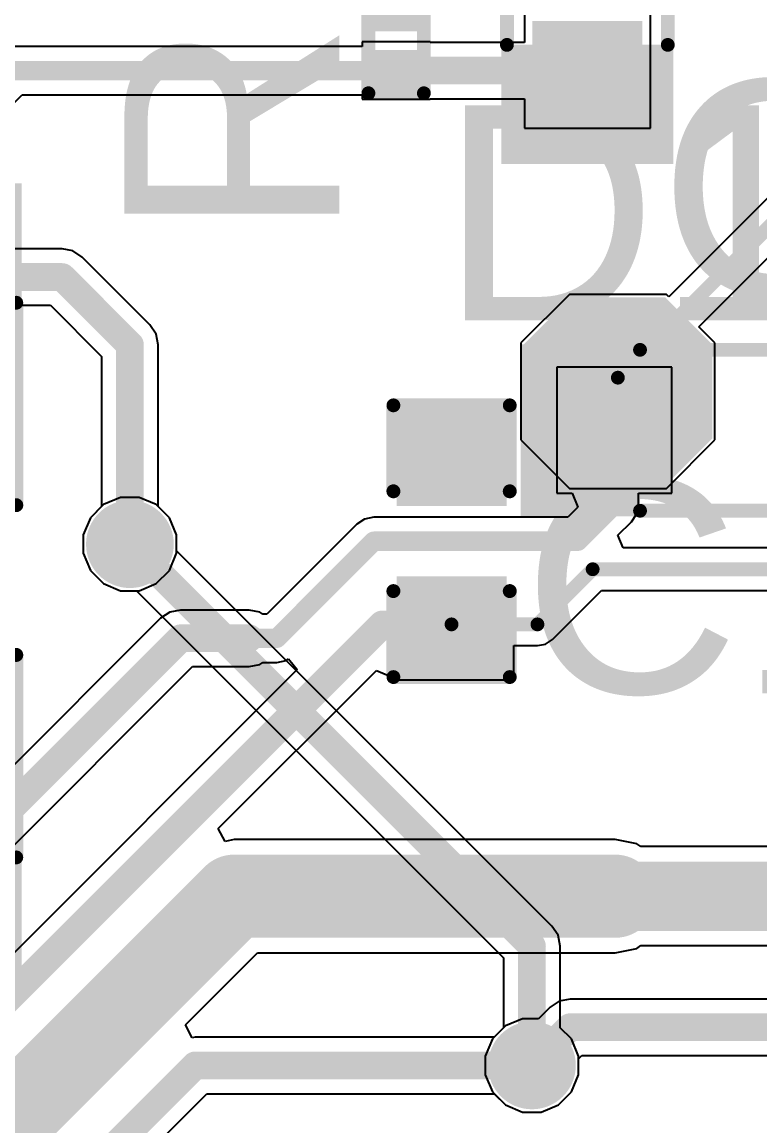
# Model space of a CAD drawing. Header units: millimetres. Extents: x -23 to 83, y -38 to 11.
# Drawn here: x 58.14 to 64.9, y -27.85 to -17.74 of the extents above; entities that cross this region are included whole.
import ezdxf

# ---------------------------------------------------------------- set-up
doc = ezdxf.new("R2010")
doc.units = ezdxf.units.MM
for name, color, linetype in [('BottomLayer', 5, 'Continuous'), ('BottomPaste', 16, 'Continuous'), ('BottomSolder', 6, 'Continuous'), ('TopLayer', 1, 'Continuous'), ('TopOverlay', 2, 'Continuous'), ('TopPaste', 8, 'Continuous'), ('TopSolder', 216, 'Continuous'), ('ViaHoleLayer', 16, 'Continuous')]:
    doc.layers.add(name, color=color, linetype=linetype)
doc.styles.add('Arial', font='', dxfattribs={"height": 0.2})
doc.styles.get('Arial').set_extended_font_data('Arial')

# ---------------------------------------------------------------- blocks, each defined once
blk = doc.blocks.new('C___0603_29')
at = {"layer": 'TopLayer'}
for points in [[(-0.381, 0.445), (-0.381, -0.445), (-1.143, -0.445), (-1.143, 0.445)], [(1.143, 0.445), (1.143, -0.445), (0.381, -0.445), (0.381, 0.445)]]:
    blk.add_hatch(color=1, dxfattribs=at).paths.add_polyline_path(points)
at = {"layer": 'TopPaste'}
for points in [[(-0.381, 0.445), (-0.381, -0.445), (-1.143, -0.445), (-1.143, 0.445)], [(1.143, 0.445), (1.143, -0.445), (0.381, -0.445), (0.381, 0.445)]]:
    blk.add_hatch(color=8, dxfattribs=at).paths.add_polyline_path(points)
at = {"layer": 'TopSolder'}
for points in [[(-0.321, 0.504), (-0.321, -0.504), (-1.203, -0.504), (-1.203, 0.504)], [(1.203, 0.504), (1.203, -0.504), (0.321, -0.504), (0.321, 0.504)]]:
    blk.add_hatch(color=216, dxfattribs=at).paths.add_polyline_path(points)
at = {"layer": 'TopOverlay', "const_width": 0.127}
for points in [[(-1.245, -0.533), (-1.245, 0.533)], [(-0.457, 0.533), (-1.245, 0.533)], [(1.245, 0.533), (0.457, 0.533)], [(1.245, -0.533), (1.245, 0.533)], [(-0.457, -0.533), (-1.245, -0.533)], [(1.245, -0.533), (0.457, -0.533)]]:
    blk.add_lwpolyline(points, dxfattribs=at)
at = {"layer": 'TopOverlay', "const_width": 0.0635}
for points in [[(-1.276, 0.533, 1), (-1.213, 0.533, 1)], [(-1.276, 0.533, 1), (-1.213, 0.533, 1)], [(-0.489, 0.533, 1), (-0.425, 0.533, 1)], [(0.425, 0.533, 1), (0.489, 0.533, 1)], [(1.213, 0.533, 1), (1.276, 0.533, 1)], [(1.213, 0.533, 1), (1.276, 0.533, 1)], [(-1.276, -0.533, 1), (-1.213, -0.533, 1)], [(-1.276, -0.533, 1), (-1.213, -0.533, 1)], [(-0.489, -0.533, 1), (-0.425, -0.533, 1)], [(0.425, -0.533, 1), (0.489, -0.533, 1)], [(1.213, -0.533, 1), (1.276, -0.533, 1)], [(1.213, -0.533, 1), (1.276, -0.533, 1)]]:
    blk.add_lwpolyline(points, format="xyb", close=True, dxfattribs=at)
blk = doc.blocks.new('SOD_323_50')
at = {"layer": 'TopLayer'}
for points in [[(-0.75, -0.45), (-1.55, -0.45), (-1.55, 0.45), (-0.75, 0.45)], [(1.55, -0.45), (0.75, -0.45), (0.75, 0.45), (1.55, 0.45)]]:
    blk.add_hatch(color=1, dxfattribs=at).paths.add_polyline_path(points)
at = {"layer": 'TopOverlay'}
for points in [[(-2.007, 0.483), (-0.914, 0.483), (-0.914, 0.787), (-2.007, 0.787)], [(-2.007, -0.508), (-1.575, -0.508), (-1.575, 0.508), (-2.007, 0.508)], [(-2.007, -0.787), (-0.914, -0.787), (-0.914, -0.483), (-2.007, -0.483)]]:
    blk.add_hatch(color=2, dxfattribs=at).paths.add_polyline_path(points)
at = {"layer": 'TopPaste'}
for points in [[(-0.75, -0.45), (-1.55, -0.45), (-1.55, 0.45), (-0.75, 0.45)], [(1.55, -0.45), (0.75, -0.45), (0.75, 0.45), (1.55, 0.45)]]:
    blk.add_hatch(color=8, dxfattribs=at).paths.add_polyline_path(points)
at = {"layer": 'TopSolder'}
for points in [[(-0.695, -0.505), (-1.605, -0.505), (-1.605, 0.505), (-0.695, 0.505)], [(1.605, -0.505), (0.695, -0.505), (0.695, 0.505), (1.605, 0.505)]]:
    blk.add_hatch(color=216, dxfattribs=at).paths.add_polyline_path(points)
at = {"layer": 'TopOverlay', "const_width": 0.127}
for points in [[(-0.914, 0.737), (0.94, 0.737)], [(0.94, 0.737), (0.94, 0.559)], [(0.94, -0.559), (0.94, -0.737)], [(-0.914, -0.737), (0.94, -0.737)]]:
    blk.add_lwpolyline(points, dxfattribs=at)
at = {"layer": 'TopOverlay', "const_width": 0.0635}
for points in [[(-0.946, 0.737, 1), (-0.883, 0.737, 1)], [(0.908, 0.737, 1), (0.972, 0.737, 1)], [(0.908, 0.737, 1), (0.972, 0.737, 1)], [(0.908, 0.559, 1), (0.972, 0.559, 1)], [(0.908, -0.559, 1), (0.972, -0.559, 1)], [(-0.946, -0.737, 1), (-0.883, -0.737, 1)], [(0.908, -0.737, 1), (0.972, -0.737, 1)], [(0.908, -0.737, 1), (0.972, -0.737, 1)]]:
    blk.add_lwpolyline(points, format="xyb", close=True, dxfattribs=at)
blk = doc.blocks.new('SOD_323_53')
at = {"layer": 'TopLayer'}
for points in [[(-0.75, -0.45), (-1.55, -0.45), (-1.55, 0.45), (-0.75, 0.45)], [(1.55, -0.45), (0.75, -0.45), (0.75, 0.45), (1.55, 0.45)]]:
    blk.add_hatch(color=1, dxfattribs=at).paths.add_polyline_path(points)
at = {"layer": 'TopOverlay'}
for points in [[(-2.007, 0.483), (-0.914, 0.483), (-0.914, 0.787), (-2.007, 0.787)], [(-2.007, -0.508), (-1.575, -0.508), (-1.575, 0.508), (-2.007, 0.508)], [(-2.007, -0.787), (-0.914, -0.787), (-0.914, -0.483), (-2.007, -0.483)]]:
    blk.add_hatch(color=2, dxfattribs=at).paths.add_polyline_path(points)
at = {"layer": 'TopPaste'}
for points in [[(-0.75, -0.45), (-1.55, -0.45), (-1.55, 0.45), (-0.75, 0.45)], [(1.55, -0.45), (0.75, -0.45), (0.75, 0.45), (1.55, 0.45)]]:
    blk.add_hatch(color=8, dxfattribs=at).paths.add_polyline_path(points)
at = {"layer": 'TopSolder'}
for points in [[(-0.695, -0.505), (-1.605, -0.505), (-1.605, 0.505), (-0.695, 0.505)], [(1.605, -0.505), (0.695, -0.505), (0.695, 0.505), (1.605, 0.505)]]:
    blk.add_hatch(color=216, dxfattribs=at).paths.add_polyline_path(points)
at = {"layer": 'TopOverlay', "const_width": 0.127}
for points in [[(-0.914, 0.737), (0.94, 0.737)], [(0.94, 0.737), (0.94, 0.559)], [(0.94, -0.559), (0.94, -0.737)], [(-0.914, -0.737), (0.94, -0.737)]]:
    blk.add_lwpolyline(points, dxfattribs=at)
at = {"layer": 'TopOverlay', "const_width": 0.0635}
for points in [[(-0.946, 0.737, 1), (-0.883, 0.737, 1)], [(0.908, 0.737, 1), (0.972, 0.737, 1)], [(0.908, 0.737, 1), (0.972, 0.737, 1)], [(0.908, 0.559, 1), (0.972, 0.559, 1)], [(0.908, -0.559, 1), (0.972, -0.559, 1)], [(-0.946, -0.737, 1), (-0.883, -0.737, 1)], [(0.908, -0.737, 1), (0.972, -0.737, 1)], [(0.908, -0.737, 1), (0.972, -0.737, 1)]]:
    blk.add_lwpolyline(points, format="xyb", close=True, dxfattribs=at)
blk = doc.blocks.new('SOD_323_54')
at = {"layer": 'TopLayer'}
for points in [[(-0.75, -0.45), (-1.55, -0.45), (-1.55, 0.45), (-0.75, 0.45)], [(1.55, -0.45), (0.75, -0.45), (0.75, 0.45), (1.55, 0.45)]]:
    blk.add_hatch(color=1, dxfattribs=at).paths.add_polyline_path(points)
at = {"layer": 'TopOverlay'}
for points in [[(-2.007, 0.483), (-0.914, 0.483), (-0.914, 0.787), (-2.007, 0.787)], [(-2.007, -0.508), (-1.575, -0.508), (-1.575, 0.508), (-2.007, 0.508)], [(-2.007, -0.787), (-0.914, -0.787), (-0.914, -0.483), (-2.007, -0.483)]]:
    blk.add_hatch(color=2, dxfattribs=at).paths.add_polyline_path(points)
at = {"layer": 'TopPaste'}
for points in [[(-0.75, -0.45), (-1.55, -0.45), (-1.55, 0.45), (-0.75, 0.45)], [(1.55, -0.45), (0.75, -0.45), (0.75, 0.45), (1.55, 0.45)]]:
    blk.add_hatch(color=8, dxfattribs=at).paths.add_polyline_path(points)
at = {"layer": 'TopSolder'}
for points in [[(-0.695, -0.505), (-1.605, -0.505), (-1.605, 0.505), (-0.695, 0.505)], [(1.605, -0.505), (0.695, -0.505), (0.695, 0.505), (1.605, 0.505)]]:
    blk.add_hatch(color=216, dxfattribs=at).paths.add_polyline_path(points)
at = {"layer": 'TopOverlay', "const_width": 0.127}
for points in [[(0.94, 0.737), (-0.914, 0.737)], [(0.94, 0.559), (0.94, 0.737)], [(0.94, -0.737), (0.94, -0.559)], [(0.94, -0.737), (-0.914, -0.737)]]:
    blk.add_lwpolyline(points, dxfattribs=at)
at = {"layer": 'TopOverlay', "const_width": 0.0635}
for points in [[(-0.946, 0.737, 1), (-0.883, 0.737, 1)], [(0.908, 0.737, 1), (0.972, 0.737, 1)], [(0.908, 0.737, 1), (0.972, 0.737, 1)], [(0.908, 0.559, 1), (0.972, 0.559, 1)], [(0.908, -0.559, 1), (0.972, -0.559, 1)], [(-0.946, -0.737, 1), (-0.883, -0.737, 1)], [(0.908, -0.737, 1), (0.972, -0.737, 1)], [(0.908, -0.737, 1), (0.972, -0.737, 1)]]:
    blk.add_lwpolyline(points, format="xyb", close=True, dxfattribs=at)
blk = doc.blocks.new('SOD_323_55')
at = {"layer": 'TopLayer'}
for points in [[(-0.75, -0.45), (-1.55, -0.45), (-1.55, 0.45), (-0.75, 0.45)], [(1.55, -0.45), (0.75, -0.45), (0.75, 0.45), (1.55, 0.45)]]:
    blk.add_hatch(color=1, dxfattribs=at).paths.add_polyline_path(points)
at = {"layer": 'TopOverlay'}
for points in [[(-2.007, 0.483), (-0.914, 0.483), (-0.914, 0.787), (-2.007, 0.787)], [(-2.007, -0.508), (-1.575, -0.508), (-1.575, 0.508), (-2.007, 0.508)], [(-2.007, -0.787), (-0.914, -0.787), (-0.914, -0.483), (-2.007, -0.483)]]:
    blk.add_hatch(color=2, dxfattribs=at).paths.add_polyline_path(points)
at = {"layer": 'TopPaste'}
for points in [[(-0.75, -0.45), (-1.55, -0.45), (-1.55, 0.45), (-0.75, 0.45)], [(1.55, -0.45), (0.75, -0.45), (0.75, 0.45), (1.55, 0.45)]]:
    blk.add_hatch(color=8, dxfattribs=at).paths.add_polyline_path(points)
at = {"layer": 'TopSolder'}
for points in [[(-0.695, -0.505), (-1.605, -0.505), (-1.605, 0.505), (-0.695, 0.505)], [(1.605, -0.505), (0.695, -0.505), (0.695, 0.505), (1.605, 0.505)]]:
    blk.add_hatch(color=216, dxfattribs=at).paths.add_polyline_path(points)
at = {"layer": 'TopOverlay', "const_width": 0.127}
for points in [[(-0.914, 0.737), (0.94, 0.737)], [(0.94, 0.559), (0.94, 0.737)], [(0.94, -0.737), (0.94, -0.559)], [(-0.914, -0.737), (0.94, -0.737)]]:
    blk.add_lwpolyline(points, dxfattribs=at)
at = {"layer": 'TopOverlay', "const_width": 0.0635}
for points in [[(-0.946, 0.737, 1), (-0.883, 0.737, 1)], [(0.908, 0.737, 1), (0.972, 0.737, 1)], [(0.908, 0.737, 1), (0.972, 0.737, 1)], [(0.908, 0.559, 1), (0.972, 0.559, 1)], [(0.908, -0.559, 1), (0.972, -0.559, 1)], [(-0.946, -0.737, 1), (-0.883, -0.737, 1)], [(0.908, -0.737, 1), (0.972, -0.737, 1)], [(0.908, -0.737, 1), (0.972, -0.737, 1)]]:
    blk.add_lwpolyline(points, format="xyb", close=True, dxfattribs=at)
blk = doc.blocks.new('R___0201_103')
at = {"layer": 'TopLayer'}
for points in [[(-0.41, 0.185), (-0.14, 0.185), (-0.14, -0.185), (-0.41, -0.185)], [(0.14, 0.185), (0.41, 0.185), (0.41, -0.185), (0.14, -0.185)]]:
    blk.add_hatch(color=1, dxfattribs=at).paths.add_polyline_path(points)
at = {"layer": 'TopPaste'}
for points in [[(-0.41, 0.185), (-0.14, 0.185), (-0.14, -0.185), (-0.41, -0.185)], [(0.14, 0.185), (0.41, 0.185), (0.41, -0.185), (0.14, -0.185)]]:
    blk.add_hatch(color=8, dxfattribs=at).paths.add_polyline_path(points)
at = {"layer": 'TopSolder'}
for points in [[(-0.465, 0.24), (-0.085, 0.24), (-0.085, -0.24), (-0.465, -0.24)], [(0.085, 0.24), (0.465, 0.24), (0.465, -0.24), (0.085, -0.24)]]:
    blk.add_hatch(color=216, dxfattribs=at).paths.add_polyline_path(points)
at = {"layer": 'TopOverlay', "const_width": 0.127}
for points in [[(-0.483, -0.254), (-0.483, 0.254)], [(0.483, 0.254), (-0.483, 0.254)], [(0.483, -0.254), (0.483, 0.254)], [(0.483, -0.254), (-0.483, -0.254)]]:
    blk.add_lwpolyline(points, dxfattribs=at)
at = {"layer": 'TopOverlay', "const_width": 0.0635}
for points in [[(-0.514, 0.254, 1), (-0.451, 0.254, 1)], [(-0.514, 0.254, 1), (-0.451, 0.254, 1)], [(0.451, 0.254, 1), (0.514, 0.254, 1)], [(0.451, 0.254, 1), (0.514, 0.254, 1)], [(-0.514, -0.254, 1), (-0.451, -0.254, 1)], [(-0.514, -0.254, 1), (-0.451, -0.254, 1)], [(0.451, -0.254, 1), (0.514, -0.254, 1)], [(0.451, -0.254, 1), (0.514, -0.254, 1)]]:
    blk.add_lwpolyline(points, format="xyb", close=True, dxfattribs=at)
blk = doc.blocks.new('T__________B_130')
at = {"layer": 'BottomLayer'}
blk.add_hatch(color=5, dxfattribs=at).paths.add_polyline_path([(0.381, 0.762), (-0.381, 0.762), (-0.762, 0.381), (-0.762, -0.381), (-0.381, -0.762), (0.381, -0.762), (0.762, -0.381), (0.762, 0.381)])
at = {"layer": 'BottomPaste'}
blk.add_hatch(color=16, dxfattribs=at).paths.add_polyline_path([(0.381, 0.762), (-0.381, 0.762), (-0.762, 0.381), (-0.762, -0.381), (-0.381, -0.762), (0.381, -0.762), (0.762, -0.381), (0.762, 0.381)])
at = {"layer": 'BottomSolder'}
blk.add_hatch(color=6, dxfattribs=at).paths.add_polyline_path([(0.4318, 0.8636), (-0.4318, 0.8636), (-0.8636, 0.4318), (-0.8636, -0.4318), (-0.4318, -0.8636), (0.4318, -0.8636), (0.8636, -0.4318), (0.8636, 0.4318)])

msp = doc.modelspace()

# ---------------------------------------------------------------- hatches: boundary and pattern name
at = {"layer": 'BottomLayer'}
h = msp.add_hatch(color=5, dxfattribs=at)
edge = h.paths.add_edge_path()
edge.add_arc((59.126, -22.521), 0.3, 0, 360)
h = msp.add_hatch(color=5, dxfattribs=at)
edge = h.paths.add_edge_path()
edge.add_arc((62.809, -27.296), 0.3, 0, 360)
at = {"layer": 'BottomSolder'}
h = msp.add_hatch(color=6, dxfattribs=at)
edge = h.paths.add_edge_path()
edge.add_arc((59.126, -22.521), 0.402, 0, 360)
h = msp.add_hatch(color=6, dxfattribs=at)
edge = h.paths.add_edge_path()
edge.add_arc((62.809, -27.296), 0.402, 0, 360)
at = {"layer": 'TopLayer'}
h = msp.add_hatch(color=1, dxfattribs=at)
edge = h.paths.add_edge_path()
edge.add_arc((59.126, -22.521), 0.3, 0, 360)
h = msp.add_hatch(color=1, dxfattribs=at)
edge = h.paths.add_edge_path()
edge.add_arc((62.809, -27.296), 0.3, 0, 360)
at = {"layer": 'TopSolder'}
h = msp.add_hatch(color=216, dxfattribs=at)
edge = h.paths.add_edge_path()
edge.add_arc((59.126, -22.521), 0.402, 0, 360)
h = msp.add_hatch(color=216, dxfattribs=at)
edge = h.paths.add_edge_path()
edge.add_arc((62.809, -27.296), 0.402, 0, 360)
at = {"layer": 'ViaHoleLayer'}
h = msp.add_hatch(color=16, dxfattribs=at)
edge = h.paths.add_edge_path()
edge.add_arc((59.126, -22.521), 0.15, 0, 360)
h = msp.add_hatch(color=16, dxfattribs=at)
edge = h.paths.add_edge_path()
edge.add_arc((62.809, -27.296), 0.15, 0, 360)

# ---------------------------------------------------------------- linework, layer by layer
at = {"layer": 'BottomLayer'}
for p, q in [((65.764, -18.553), (64.062, -20.255)), ((64.337, -20.53), (66.096, -18.771)), ((63.152, -20.234), (62.708, -20.678)), ((64.041, -20.234), (63.152, -20.234)), ((64.062, -20.255), (64.041, -20.234)), ((64.486, -20.678), (64.337, -20.53)), ((62.708, -20.678), (62.708, -21.567)), ((64.486, -21.567), (64.486, -20.678)), ((62.708, -21.567), (63.152, -22.012)), ((64.041, -22.012), (64.486, -21.567)), ((63.152, -22.012), (64.041, -22.012)), ((59.041, -22.094), (58.884, -22.159)), ((59.211, -22.094), (59.041, -22.094)), ((59.368, -22.159), (59.211, -22.094)), ((58.884, -22.159), (58.764, -22.279)), ((59.488, -22.279), (59.368, -22.159)), ((58.764, -22.279), (58.699, -22.436)), ((59.553, -22.436), (59.488, -22.279)), ((58.699, -22.436), (58.699, -22.605)), ((59.553, -22.581), (59.553, -22.436)), ((58.699, -22.605), (58.764, -22.762)), ((62.992, -26.02), (59.553, -22.581)), ((58.764, -22.762), (58.884, -22.883)), ((58.884, -22.883), (59.041, -22.948)), ((59.041, -22.948), (59.187, -22.948)), ((59.187, -22.948), (62.55, -26.311)), ((63.048, -26.104), (62.992, -26.02)), ((63.068, -26.204), (63.048, -26.104)), ((63.068, -26.951), (63.068, -26.204)), ((62.55, -26.311), (62.55, -26.951)), ((62.55, -26.951), (62.447, -27.054)), ((63.171, -27.054), (63.068, -26.951)), ((62.447, -27.054), (62.382, -27.211)), ((63.236, -27.211), (63.171, -27.054)), ((62.382, -27.211), (62.382, -27.381)), ((63.236, -27.381), (63.236, -27.211)), ((62.382, -27.381), (62.447, -27.538)), ((63.171, -27.538), (63.236, -27.381)), ((62.447, -27.538), (62.567, -27.658)), ((63.051, -27.658), (63.171, -27.538)), ((62.567, -27.658), (62.724, -27.723)), ((62.894, -27.723), (63.051, -27.658)), ((62.724, -27.723), (62.894, -27.723))]:
    msp.add_line(p, q, dxfattribs=at)
for points, const_width in [([(63.597, -20.996), (65.959, -18.634)], 0.127), ([(59.126, -22.521), (62.809, -26.204)], 0.254), ([(62.809, -27.296), (62.809, -26.204)], 0.254)]:
    msp.add_lwpolyline(points, dxfattribs=dict(at, const_width=const_width))
for points, const_width in [([(63.565, -20.996, 1), (63.628, -20.996, 1)], 0.0635), ([(59.063, -22.521, 1), (59.19, -22.521, 1)], 0.127), ([(62.746, -26.204, 1), (62.873, -26.204, 1)], 0.127), ([(62.746, -26.204, 1), (62.873, -26.204, 1)], 0.127), ([(62.746, -27.296, 1), (62.873, -27.296, 1)], 0.127)]:
    msp.add_lwpolyline(points, format="xyb", close=True, dxfattribs=dict(at, const_width=const_width))
at = {"layer": 'TopLayer'}
for p, q in [((62.74, -17.656), (62.74, -17.925)), ((63.894, -18.71), (63.894, -17.656)), ((61.253, -17.963), (58.048, -17.963)), ((61.877, -17.921), (61.253, -17.921)), ((61.253, -17.921), (61.253, -17.963)), ((61.877, -17.925), (61.877, -17.921)), ((62.74, -17.925), (61.877, -17.925)), ((57.113, -19.43), (58.139, -18.404)), ((58.139, -18.404), (61.253, -18.404)), ((61.253, -18.404), (61.253, -18.445)), ((61.253, -18.445), (61.877, -18.445)), ((61.877, -18.445), (61.877, -18.442)), ((61.877, -18.442), (62.74, -18.442)), ((62.74, -18.442), (62.74, -18.71)), ((62.74, -18.71), (63.894, -18.71)), ((58.505, -19.816), (57.925, -19.816)), ((58.604, -19.835), (58.505, -19.816)), ((58.688, -19.891), (58.604, -19.835)), ((59.309, -20.513), (58.688, -19.891)), ((57.925, -20.333), (58.397, -20.333)), ((58.397, -20.333), (58.867, -20.803)), ((59.365, -20.597), (59.309, -20.513)), ((59.385, -20.696), (59.365, -20.597)), ((59.385, -22.176), (59.385, -20.696)), ((58.867, -20.803), (58.867, -22.176)), ((64.091, -20.901), (63.037, -20.901)), ((63.037, -20.901), (63.037, -22.055)), ((64.091, -22.055), (64.091, -20.901)), ((63.037, -22.055), (63.179, -22.055)), ((63.179, -22.055), (63.231, -22.182)), ((63.784, -22.161), (63.784, -22.055)), ((63.784, -22.055), (64.091, -22.055)), ((58.867, -22.176), (58.764, -22.279)), ((59.488, -22.279), (59.385, -22.176)), ((63.231, -22.182), (63.139, -22.274)), ((63.72, -22.317), (63.767, -22.245)), ((63.767, -22.245), (63.784, -22.161)), ((58.764, -22.279), (58.699, -22.436)), ((59.553, -22.436), (59.488, -22.279)), ((61.205, -22.339), (60.38, -23.163)), ((61.276, -22.291), (61.205, -22.339)), ((61.361, -22.274), (61.276, -22.291)), ((63.139, -22.274), (61.361, -22.274)), ((63.597, -22.439), (63.72, -22.317)), ((58.699, -22.436), (58.699, -22.605)), ((59.553, -22.605), (59.553, -22.436)), ((63.646, -22.556), (63.597, -22.439)), ((58.699, -22.605), (58.764, -22.762)), ((59.488, -22.762), (59.553, -22.605)), ((65.729, -22.556), (63.646, -22.556)), ((58.764, -22.762), (58.884, -22.883)), ((59.368, -22.883), (59.488, -22.762)), ((58.884, -22.883), (59.041, -22.948)), ((59.041, -22.948), (59.211, -22.948)), ((59.211, -22.948), (59.368, -22.883)), ((62.997, -23.394), (63.446, -22.945)), ((63.446, -22.945), (65.729, -22.945)), ((59.491, -23.144), (59.407, -23.2)), ((59.59, -23.125), (59.491, -23.144)), ((60.218, -23.125), (59.59, -23.125)), ((60.317, -23.144), (60.218, -23.125)), ((60.345, -23.163), (60.317, -23.144)), ((59.407, -23.2), (57.509, -25.099)), ((60.38, -23.163), (60.345, -23.163)), ((62.644, -23.764), (62.644, -23.451)), ((62.644, -23.451), (62.86, -23.451)), ((62.86, -23.451), (62.934, -23.436)), ((62.934, -23.436), (62.997, -23.394)), ((57.925, -25.415), (59.698, -23.642)), ((59.698, -23.642), (60.218, -23.642)), ((60.218, -23.642), (60.317, -23.623)), ((60.317, -23.623), (60.345, -23.604)), ((60.345, -23.604), (60.472, -23.604)), ((60.472, -23.604), (60.556, -23.587)), ((60.556, -23.587), (60.578, -23.572)), ((60.578, -23.572), (60.659, -23.67)), ((60.659, -23.67), (57.853, -26.477)), ((59.935, -25.127), (61.384, -23.679)), ((61.384, -23.679), (61.501, -23.727)), ((61.501, -23.727), (61.501, -23.764)), ((61.501, -23.764), (62.644, -23.764)), ((59.998, -25.244), (59.935, -25.127)), ((60.081, -25.228), (59.998, -25.244)), ((63.571, -25.228), (60.081, -25.228)), ((63.769, -25.267), (63.571, -25.228)), ((63.807, -25.292), (63.769, -25.267)), ((65.261, -25.292), (63.807, -25.292)), ((59.634, -26.925), (60.295, -26.264)), ((60.295, -26.264), (63.571, -26.264)), ((63.571, -26.264), (63.769, -26.224)), ((63.769, -26.224), (63.807, -26.199)), ((63.807, -26.199), (66.906, -26.199)), ((63.158, -26.688), (63.059, -26.707)), ((65.28, -26.688), (63.158, -26.688)), ((62.975, -26.763), (62.87, -26.869)), ((63.059, -26.707), (62.975, -26.763)), ((62.724, -26.869), (62.567, -26.934)), ((62.87, -26.869), (62.724, -26.869)), ((59.696, -27.042), (59.634, -26.925)), ((62.567, -26.934), (62.464, -27.037)), ((59.725, -27.037), (59.696, -27.042)), ((62.464, -27.037), (59.725, -27.037)), ((63.236, -27.235), (63.266, -27.205)), ((63.236, -27.381), (63.236, -27.235)), ((63.266, -27.205), (65.28, -27.205)), ((63.171, -27.538), (63.236, -27.381)), ((56.647, -30.739), (59.832, -27.555)), ((59.832, -27.555), (62.464, -27.555)), ((62.464, -27.555), (62.567, -27.658)), ((63.051, -27.658), (63.171, -27.538)), ((62.567, -27.658), (62.724, -27.723)), ((62.894, -27.723), (63.051, -27.658)), ((62.724, -27.723), (62.894, -27.723))]:
    msp.add_line(p, q, dxfattribs=at)
for points, const_width in [([(58.048, -18.183), (61.565, -18.183)], 0.178), ([(61.565, -18.183), (63.317, -18.183)], 0.254), ([(57.348, -20.074), (58.505, -20.074)], 0.254), ([(58.505, -20.074), (59.126, -20.696)], 0.254), ([(59.126, -22.521), (59.126, -20.696)], 0.254), ([(63.564, -22.161), (63.564, -21.478)], 0.178), ([(63.231, -22.494), (63.564, -22.161)], 0.178), ([(60.472, -23.383), (61.361, -22.494)], 0.178), ([(61.361, -22.494), (63.231, -22.494)], 0.178), ([(62.86, -23.256), (63.366, -22.751)], 0.127), ([(63.366, -22.751), (66.111, -22.751)], 0.127), ([(57.96, -26.736), (61.44, -23.256)], 0.254), ([(61.44, -23.256), (62.174, -23.256)], 0.254), ([(57.348, -25.626), (59.59, -23.383)], 0.254), ([(59.59, -23.383), (60.218, -23.383)], 0.254), ([(62.073, -23.256), (62.86, -23.256)], 0.127), ([(60.218, -23.383), (60.472, -23.383)], 0.178), ([(55.969, -29.858), (60.081, -25.746)], 0.762), ([(60.081, -25.746), (63.571, -25.746)], 0.762), ([(63.571, -25.746), (67.142, -25.746)], 0.635), ([(62.809, -27.296), (63.158, -26.946)], 0.254), ([(63.158, -26.946), (65.857, -26.946)], 0.254), ([(56.464, -30.556), (59.725, -27.296)], 0.254), ([(59.725, -27.296), (62.809, -27.296)], 0.254)]:
    msp.add_lwpolyline(points, dxfattribs=dict(at, const_width=const_width))
for points, const_width in [([(61.502, -18.183, 1), (61.629, -18.183, 1)], 0.127), ([(61.521, -18.183, 1), (61.61, -18.183, 1)], 0.0889), ([(63.254, -18.183, 1), (63.381, -18.183, 1)], 0.127), ([(58.441, -20.074, 1), (58.568, -20.074, 1)], 0.127), ([(58.441, -20.074, 1), (58.568, -20.074, 1)], 0.127), ([(59.063, -20.696, 1), (59.19, -20.696, 1)], 0.127), ([(59.063, -20.696, 1), (59.19, -20.696, 1)], 0.127), ([(63.52, -21.478, 1), (63.609, -21.478, 1)], 0.0889), ([(63.52, -22.161, 1), (63.609, -22.161, 1)], 0.0889), ([(63.52, -22.161, 1), (63.609, -22.161, 1)], 0.0889), ([(59.063, -22.521, 1), (59.19, -22.521, 1)], 0.127), ([(61.316, -22.494, 1), (61.405, -22.494, 1)], 0.0889), ([(61.316, -22.494, 1), (61.405, -22.494, 1)], 0.0889), ([(63.186, -22.494, 1), (63.275, -22.494, 1)], 0.0889), ([(63.186, -22.494, 1), (63.275, -22.494, 1)], 0.0889), ([(63.334, -22.751, 1), (63.397, -22.751, 1)], 0.0635), ([(63.334, -22.751, 1), (63.397, -22.751, 1)], 0.0635), ([(61.376, -23.256, 1), (61.503, -23.256, 1)], 0.127), ([(61.376, -23.256, 1), (61.503, -23.256, 1)], 0.127), ([(62.111, -23.256, 1), (62.238, -23.256, 1)], 0.127), ([(59.527, -23.383, 1), (59.654, -23.383, 1)], 0.127), ([(59.527, -23.383, 1), (59.654, -23.383, 1)], 0.127), ([(60.154, -23.383, 1), (60.281, -23.383, 1)], 0.127), ([(62.041, -23.256, 1), (62.104, -23.256, 1)], 0.0635), ([(62.828, -23.256, 1), (62.891, -23.256, 1)], 0.0635), ([(62.828, -23.256, 1), (62.891, -23.256, 1)], 0.0635), ([(60.173, -23.383, 1), (60.262, -23.383, 1)], 0.0889), ([(60.427, -23.383, 1), (60.516, -23.383, 1)], 0.0889), ([(60.427, -23.383, 1), (60.516, -23.383, 1)], 0.0889), ([(59.89, -25.746, 1), (60.271, -25.746, 1)], 0.381), ([(59.89, -25.746, 1), (60.271, -25.746, 1)], 0.381), ([(63.381, -25.746, 1), (63.762, -25.746, 1)], 0.381), ([(63.412, -25.746, 1), (63.73, -25.746, 1)], 0.318), ([(63.095, -26.946, 1), (63.222, -26.946, 1)], 0.127), ([(63.095, -26.946, 1), (63.222, -26.946, 1)], 0.127), ([(59.661, -27.296, 1), (59.788, -27.296, 1)], 0.127), ([(59.661, -27.296, 1), (59.788, -27.296, 1)], 0.127), ([(62.746, -27.296, 1), (62.873, -27.296, 1)], 0.127), ([(62.746, -27.296, 1), (62.873, -27.296, 1)], 0.127)]:
    msp.add_lwpolyline(points, format="xyb", close=True, dxfattribs=dict(at, const_width=const_width))

# ---------------------------------------------------------------- block references
for name, p, rotation in [('SOD_323_50', (63.317, -17.033), 90), ('R___0201_103', (61.565, -17.908), 270), ('SOD_323_54', (57.348, -21.224), 270), ('T__________B_130', (63.597, -21.123), 180), ('C___0603_29', (62.073, -22.494), 270), ('SOD_323_53', (57.348, -24.476), 90)]:
    msp.add_blockref(name, p, dxfattribs=dict(rotation=rotation))
msp.add_blockref('SOD_323_55', (64.714, -21.478))

# ---------------------------------------------------------------- texts
at = {"layer": 'TopOverlay', "style": 'Arial'}
msp.add_text('R10', height=1.9685, rotation=90, dxfattribs=at).set_placement((61.044, -19.718))
for s, p in [('C19', (63.974, -20.239)), ('D1', (61.97, -20.47)), ('C18', (62.724, -23.887))]:
    msp.add_text(s, height=1.9685, dxfattribs=at).set_placement(p)

doc.saveas('drawing.dxf')
